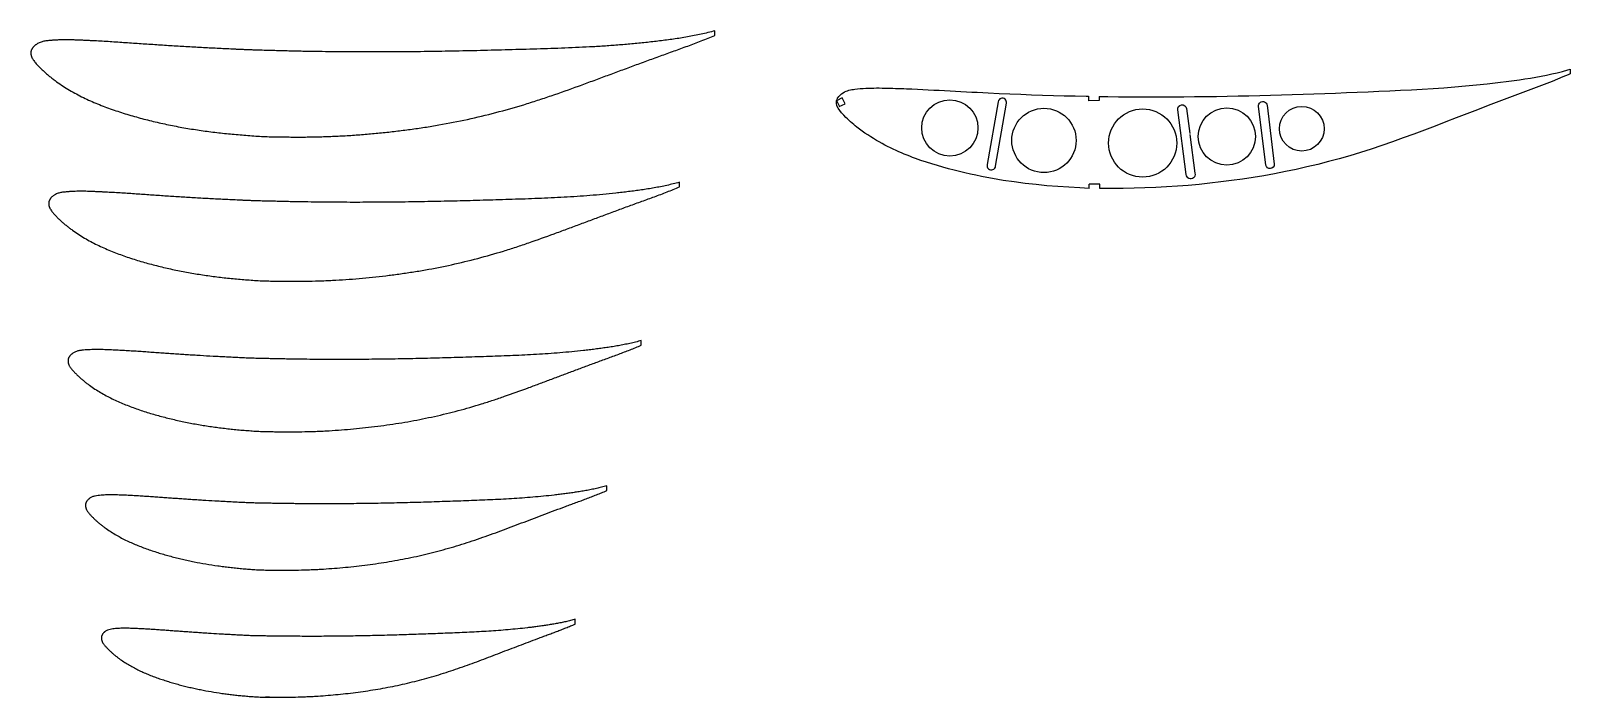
# Model space of a CAD drawing. Header units: millimetres. Extents: x -6564 to 404, y -3346 to 414.
# Drawn here: x -313 to 404, y 13 to 323 of the extents above; entities that cross this region are included whole.
import ezdxf

# ---------------------------------------------------------------- set-up
doc = ezdxf.new("R2010")
doc.units = ezdxf.units.MM
doc.layers.add('10', color=7, linetype='Continuous')
doc.layers.add('11', color=80, linetype='Continuous')

msp = doc.modelspace()

# ---------------------------------------------------------------- linework, layer by layer
at = {"layer": '10', "linetype": 'Continuous', "lineweight": 25}
for p, q in [((6.0161, 321.303), (6.0168, 323.4647)), ((-10.4356, 250.7741), (-10.4342, 252.9468)), ((-28.1941, 177.0509), (-28.1919, 179.2355)), ((-44.2816, 109.3484), (-44.2787, 111.5438))]:
    msp.add_line(p, q, dxfattribs=at)
for points, knots in [([(6.0168, 323.4647), (4.9774, 323.1468), (2.8688, 322.6114), (-0.3045, 321.8528), (-3.5015, 321.1902), (-6.7127, 320.5973), (-9.9366, 320.0689), (-13.1692, 319.59), (-16.4082, 319.1481), (-19.652, 318.735), (-22.9002, 318.3489), (-27.2362, 317.867), (-32.6656, 317.3291), (-39.1928, 316.7779), (-45.7297, 316.3101), (-52.2746, 315.9235), (-58.8255, 315.6037), (-65.381, 315.3388), (-71.9396, 315.1137), (-78.5004, 314.9122), (-87.25, 314.6616), (-98.1891, 314.3604), (-111.3174, 314.0499), (-122.2566, 313.8512), (-131.0058, 313.7339), (-137.5662, 313.6667), (-144.1246, 313.62), (-150.6808, 313.5966), (-157.2343, 313.5949), (-163.7846, 313.6175), (-170.3313, 313.6659), (-176.874, 313.7418), (-182.3224, 313.8285), (-186.6788, 313.9117), (-189.9446, 313.9848), (-192.6653, 314.0432), (-194.8408, 314.1033), (-197.0158, 314.168), (-199.7333, 314.2565), (-201.9071, 314.3108), (-204.2096, 314.3664), (-206.0326, 314.4225), (-208.4624, 314.5033), (-210.2843, 314.5679), (-212.1058, 314.638), (-213.9266, 314.7136), (-215.7472, 314.7908), (-218.174, 314.8951), (-221.2066, 315.0328), (-224.844, 315.2064), (-228.48, 315.3885), (-233.3259, 315.6428), (-238.169, 315.9124), (-243.0092, 316.199), (-246.638, 316.4211), (-250.2655, 316.6498), (-253.8918, 316.8857), (-257.517, 317.127), (-261.1412, 317.372), (-264.7644, 317.6216), (-268.3869, 317.8715), (-272.0092, 318.1166), (-275.6317, 318.3509), (-279.2547, 318.5692), (-282.2745, 318.7328), (-284.6906, 318.8545), (-286.5027, 318.9418), (-288.315, 319.0254), (-290.1274, 319.1044), (-291.9401, 319.1719), (-293.7534, 319.2227), (-295.5671, 319.2489), (-297.3809, 319.2454), (-299.1943, 319.2046), (-301.0064, 319.1278), (-302.8161, 319.004), (-304.6217, 318.8359), (-306.4214, 318.6019), (-307.886, 318.2073), (-308.9921, 317.7141), (-309.6462, 317.3346), (-310.1435, 316.9908), (-310.6229, 316.6224), (-311.0701, 316.2148), (-311.4243, 315.8217), (-311.6179, 315.5901), (-311.755, 315.4097), (-311.8819, 315.222), (-311.9949, 315.0256), (-312.0975, 314.8237), (-312.2055, 314.625), (-312.3066, 314.4229), (-312.3804, 314.2089), (-312.4389, 313.9906), (-312.483, 313.7684), (-312.5157, 313.5443), (-312.5425, 313.2433), (-312.5462, 312.8648), (-312.5008, 312.489), (-312.444, 312.1925), (-312.3894, 311.9726), (-312.3244, 311.7555), (-312.2261, 311.4699), (-312.0825, 311.1203), (-311.8822, 310.7136), (-311.5863, 310.1863), (-311.1685, 309.556), (-310.6183, 308.8352), (-310.0315, 308.1434), (-309.4202, 307.4739), (-308.7909, 306.8211), (-308.1511, 306.1785), (-307.2898, 305.3303), (-306.1882, 304.2955), (-304.8286, 303.0952), (-303.4289, 301.9417), (-301.9961, 300.8299), (-300.0461, 299.3995), (-297.5442, 297.7021), (-294.458, 295.7946), (-291.2978, 294.0118), (-288.0687, 292.3566), (-284.7796, 290.8235), (-281.4396, 289.404), (-278.0608, 288.0791), (-274.6498, 286.8377), (-271.2104, 285.6762), (-267.7472, 284.5859), (-264.2623, 283.565), (-260.7598, 282.6041), (-257.2415, 281.7003), (-253.7083, 280.8531), (-250.1615, 280.0615), (-245.4156, 279.0795), (-239.4546, 277.984), (-233.4616, 277.0609), (-228.6518, 276.4169), (-225.0373, 275.9814), (-221.4165, 275.5924), (-217.7906, 275.2405), (-214.1584, 274.9477), (-210.5237, 274.6713), (-206.8873, 274.3993), (-204.4611, 274.2401), (-203.2477, 274.1705)], [0, 0, 0, 0, 0.00737426, 0.01474851, 0.02212277, 0.02949703, 0.03687129, 0.04424554, 0.0516198, 0.05899406, 0.06636831, 0.07374257, 0.08849108, 0.1032396, 0.11798811, 0.13273663, 0.14748514, 0.16223365, 0.17698217, 0.19173068, 0.2064792, 0.23597622, 0.26547325, 0.29497028, 0.3097188, 0.32446731, 0.33921582, 0.35396434, 0.36871285, 0.38346137, 0.39820988, 0.41295839, 0.42770691, 0.43508116, 0.44245542, 0.44982968, 0.45351681, 0.45720394, 0.46457819, 0.47195245, 0.47195245, 0.48020319, 0.48432856, 0.48845394, 0.49257931, 0.49670468, 0.50083005, 0.50495542, 0.51320616, 0.52145691, 0.52970765, 0.53795839, 0.55445988, 0.56271062, 0.57096137, 0.57921211, 0.58746285, 0.59571359, 0.60396434, 0.61221508, 0.62046582, 0.62871657, 0.63696731, 0.64521805, 0.6534688, 0.65759417, 0.66171954, 0.66584491, 0.66997028, 0.67409565, 0.67822102, 0.6823464, 0.68647177, 0.69059714, 0.69472251, 0.69884788, 0.70297325, 0.70709862, 0.711224, 0.71328668, 0.71534937, 0.71638071, 0.71741205, 0.71947474, 0.72050608, 0.72102175, 0.72153742, 0.7220531, 0.72256877, 0.72308444, 0.72360011, 0.72411578, 0.72463145, 0.72514712, 0.7256628, 0.72617847, 0.72669414, 0.72772548, 0.72875682, 0.7292725, 0.72978817, 0.73030384, 0.73081951, 0.73185085, 0.7328822, 0.73391354, 0.73597622, 0.73803891, 0.7401016, 0.74216428, 0.74422697, 0.74628965, 0.74835234, 0.75247771, 0.75660308, 0.76072845, 0.76485383, 0.7689792, 0.77722994, 0.78548068, 0.79373143, 0.80198217, 0.81023291, 0.81848365, 0.8267344, 0.83498514, 0.84323588, 0.85148663, 0.85973737, 0.86798811, 0.87623886, 0.8844896, 0.89274034, 0.90099108, 0.91749257, 0.93399406, 0.9422448, 0.95049554, 0.95874629, 0.96699703, 0.97524777, 0.98349851, 0.99174926, 1, 1, 1, 1]), ([(-203.2477, 274.1705), (-202.1205, 274.169), (-199.8664, 274.1474), (-196.4858, 274.0838), (-193.1052, 274.0167), (-189.724, 273.9869), (-186.3427, 273.9845), (-181.8344, 274.0258), (-177.3271, 274.1282), (-172.8216, 274.29), (-168.3176, 274.4909), (-162.6915, 274.8184), (-155.9477, 275.3251), (-149.2139, 275.9491), (-142.491, 276.6837), (-135.7823, 277.5357), (-129.0894, 278.5065), (-120.1918, 279.9706), (-109.1285, 282.1363), (-95.9738, 285.2924), (-85.1258, 288.3594), (-76.5261, 291.0707), (-67.9732, 293.9272), (-59.4817, 296.9603), (-51.0182, 300.0701), (-44.6771, 302.4197), (-38.3359, 304.7693), (-31.9943, 307.118), (-25.6484, 309.4547), (-20.355, 311.3883), (-16.1165, 312.9242), (-12.9343, 314.0674), (-9.7535, 315.2142), (-6.5755, 316.3688), (-3.4068, 317.5489), (-0.2475, 318.7542), (2.8935, 320.0061), (4.982, 320.8546), (6.0161, 321.303)], [0, 0, 0, 0, 0.015625, 0.03125, 0.046875, 0.0625, 0.078125, 0.09375, 0.125, 0.140625, 0.15625, 0.1875, 0.21875, 0.25, 0.28125, 0.3125, 0.34375, 0.375, 0.4375, 0.5, 0.5625, 0.59375, 0.625, 0.6875, 0.71875, 0.75, 0.78125, 0.8125, 0.84375, 0.875, 0.890625, 0.90625, 0.921875, 0.9375, 0.953125, 0.96875, 0.984375, 1, 1, 1, 1]), ([(-10.4342, 252.9468), (-11.3948, 252.6571), (-13.3404, 252.1612), (-16.2692, 251.4622), (-19.2185, 250.8481), (-22.1804, 250.2972), (-25.1534, 249.8041), (-28.134, 249.356), (-31.1202, 248.9417), (-34.1106, 248.5545), (-37.1048, 248.1925), (-41.1015, 247.7407), (-46.1052, 247.2359), (-52.12, 246.718), (-58.1427, 246.277), (-64.172, 245.9103), (-70.2062, 245.6047), (-76.2438, 245.3492), (-82.2839, 245.13), (-88.3256, 244.9328), (-96.3825, 244.6857), (-106.455, 244.3889), (-118.5434, 244.0795), (-128.6169, 243.8769), (-136.6747, 243.753), (-142.7173, 243.679), (-148.7588, 243.6238), (-154.7991, 243.5905), (-160.8377, 243.5767), (-166.8746, 243.5854), (-172.9093, 243.6177), (-178.9416, 243.6758), (-183.9662, 243.7455), (-187.9844, 243.8139), (-190.9972, 243.8746), (-193.5073, 243.925), (-195.5147, 243.9754), (-197.5218, 244.0265), (-200.03, 244.0946), (-202.0365, 244.139), (-204.1618, 244.1882), (-205.8446, 244.2329), (-208.0879, 244.2985), (-209.77, 244.3532), (-211.4517, 244.4168), (-213.1329, 244.4893), (-214.8138, 244.5623), (-217.0548, 244.6593), (-219.8553, 244.7894), (-223.2148, 244.9525), (-226.5733, 245.123), (-231.0498, 245.3616), (-235.5244, 245.6143), (-239.9969, 245.883), (-243.3504, 246.091), (-246.703, 246.3052), (-250.0547, 246.5259), (-253.4056, 246.7518), (-256.7558, 246.9815), (-260.1053, 247.2151), (-263.4545, 247.4489), (-266.8036, 247.6784), (-270.153, 247.8981), (-273.5032, 248.1028), (-276.2957, 248.2563), (-278.53, 248.3707), (-280.2059, 248.4529), (-281.8819, 248.5318), (-283.558, 248.6061), (-285.2346, 248.6697), (-286.9116, 248.7181), (-288.5891, 248.7425), (-290.2668, 248.7401), (-291.944, 248.7022), (-293.6202, 248.6319), (-295.2939, 248.5164), (-296.9642, 248.3618), (-298.6281, 248.1393), (-299.9801, 247.7635), (-300.9978, 247.2964), (-301.5999, 246.9404), (-302.0558, 246.6169), (-302.4958, 246.2719), (-302.9044, 245.8895), (-303.2262, 245.5212), (-303.4009, 245.3036), (-303.5243, 245.1344), (-303.6379, 244.9586), (-303.7392, 244.7752), (-303.8304, 244.5868), (-303.9244, 244.4004), (-304.0102, 244.2106), (-304.0705, 244.0109), (-304.118, 243.8078), (-304.1536, 243.6016), (-304.1795, 243.394), (-304.2007, 243.1153), (-304.2049, 242.7653), (-304.1645, 242.4175), (-304.1185, 242.1425), (-304.0718, 241.9383), (-304.0147, 241.7368), (-303.928, 241.4713), (-303.8, 241.1461), (-303.6182, 240.7683), (-303.3494, 240.278), (-302.9667, 239.6925), (-302.4613, 239.0231), (-301.9213, 238.381), (-301.3577, 237.7599), (-300.7765, 237.1552), (-300.1859, 236.5596), (-299.3902, 235.774), (-298.3727, 234.8153), (-297.1169, 233.7029), (-295.8235, 232.6344), (-294.4996, 231.6042), (-292.6977, 230.2789), (-290.3848, 228.7068), (-287.5323, 226.9392), (-284.6104, 225.2886), (-281.6252, 223.755), (-278.5841, 222.3354), (-275.4959, 221.0209), (-272.3722, 219.7932), (-269.2183, 218.6442), (-266.0387, 217.5681), (-262.8369, 216.5587), (-259.6153, 215.613), (-256.3776, 214.7231), (-253.1254, 213.8861), (-249.8597, 213.1014), (-246.5816, 212.3683), (-242.1956, 211.4589), (-236.6873, 210.4445), (-231.1503, 209.5893), (-226.7071, 208.9927), (-223.3685, 208.5895), (-220.0244, 208.2286), (-216.6759, 207.9031), (-213.3221, 207.6304), (-209.9663, 207.3734), (-206.6085, 207.1339), (-204.3679, 207.0107), (-203.2477, 206.9639)], [0, 0, 0, 0, 0.00737426, 0.01474851, 0.02212277, 0.02949703, 0.03687129, 0.04424554, 0.0516198, 0.05899406, 0.06636831, 0.07374257, 0.08849108, 0.1032396, 0.11798811, 0.13273663, 0.14748514, 0.16223365, 0.17698217, 0.19173068, 0.2064792, 0.23597622, 0.26547325, 0.29497028, 0.3097188, 0.32446731, 0.33921582, 0.35396434, 0.36871285, 0.38346137, 0.39820988, 0.41295839, 0.42770691, 0.43508116, 0.44245542, 0.44982968, 0.45351681, 0.45720394, 0.46457819, 0.47195245, 0.47195245, 0.48020319, 0.48432856, 0.48845394, 0.49257931, 0.49670468, 0.50083005, 0.50495542, 0.51320616, 0.52145691, 0.52970765, 0.53795839, 0.55445988, 0.56271062, 0.57096137, 0.57921211, 0.58746285, 0.59571359, 0.60396434, 0.61221508, 0.62046582, 0.62871657, 0.63696731, 0.64521805, 0.6534688, 0.65759417, 0.66171954, 0.66584491, 0.66997028, 0.67409565, 0.67822102, 0.6823464, 0.68647177, 0.69059714, 0.69472251, 0.69884788, 0.70297325, 0.70709862, 0.711224, 0.71328668, 0.71534937, 0.71638071, 0.71741205, 0.71947474, 0.72050608, 0.72102175, 0.72153742, 0.7220531, 0.72256877, 0.72308444, 0.72360011, 0.72411578, 0.72463145, 0.72514712, 0.7256628, 0.72617847, 0.72669414, 0.72772548, 0.72875682, 0.7292725, 0.72978817, 0.73030384, 0.73081951, 0.73185085, 0.7328822, 0.73391354, 0.73597622, 0.73803891, 0.7401016, 0.74216428, 0.74422697, 0.74628965, 0.74835234, 0.75247771, 0.75660308, 0.76072845, 0.76485383, 0.7689792, 0.77722994, 0.78548068, 0.79373143, 0.80198217, 0.81023291, 0.81848365, 0.8267344, 0.83498514, 0.84323588, 0.85148663, 0.85973737, 0.86798811, 0.87623886, 0.8844896, 0.89274034, 0.90099108, 0.91749257, 0.93399406, 0.9422448, 0.95049554, 0.95874629, 0.96699703, 0.97524777, 0.98349851, 0.99174926, 1, 1, 1, 1]), ([(-203.2477, 206.9639), (-202.2087, 206.9602), (-200.1309, 206.9416), (-197.0146, 206.8902), (-193.8983, 206.8329), (-190.7816, 206.8128), (-187.6648, 206.8161), (-183.5093, 206.8635), (-179.3547, 206.9656), (-175.202, 207.1236), (-171.0507, 207.3171), (-165.8654, 207.6294), (-159.65, 208.1088), (-153.444, 208.6962), (-147.2485, 209.3859), (-141.0661, 210.1833), (-134.8984, 211.0899), (-126.6996, 212.4558), (-116.5056, 214.4716), (-104.3854, 217.404), (-94.3914, 220.2502), (-86.4691, 222.7642), (-78.5904, 225.4125), (-70.7686, 228.2236), (-62.9726, 231.105), (-57.1316, 233.2821), (-51.2907, 235.4592), (-45.4493, 237.6352), (-39.6041, 239.8008), (-34.7284, 241.5931), (-30.8245, 243.0174), (-27.8939, 244.0783), (-24.964, 245.1413), (-22.0368, 246.2117), (-19.1179, 247.3044), (-16.2076, 248.4202), (-13.3131, 249.5763), (-11.3892, 250.3615), (-10.4356, 250.7741)], [0, 0, 0, 0, 0.015625, 0.03125, 0.046875, 0.0625, 0.078125, 0.09375, 0.125, 0.140625, 0.15625, 0.1875, 0.21875, 0.25, 0.28125, 0.3125, 0.34375, 0.375, 0.4375, 0.5, 0.5625, 0.59375, 0.625, 0.6875, 0.71875, 0.75, 0.78125, 0.8125, 0.84375, 0.875, 0.890625, 0.90625, 0.921875, 0.9375, 0.953125, 0.96875, 0.984375, 1, 1, 1, 1]), ([(-28.1919, 179.2355), (-29.0673, 178.9762), (-30.837, 178.5229), (-33.5019, 177.8883), (-36.1839, 177.3265), (-38.8767, 176.8209), (-41.5789, 176.366), (-44.2875, 175.9511), (-47.0008, 175.5667), (-49.7177, 175.2075), (-52.4377, 174.8714), (-56.068, 174.4521), (-60.6124, 173.983), (-66.0739, 173.5012), (-71.5417, 173.089), (-77.0144, 172.7437), (-82.4907, 172.4535), (-87.9694, 172.2081), (-93.4498, 171.9953), (-98.9312, 171.8027), (-106.2403, 171.5594), (-115.3775, 171.2673), (-126.3433, 170.9591), (-135.4824, 170.7524), (-142.7939, 170.6213), (-148.2775, 170.54), (-153.7611, 170.4756), (-159.2444, 170.4316), (-164.7274, 170.4047), (-170.21, 170.3985), (-175.692, 170.4133), (-181.1734, 170.4523), (-185.7405, 170.5035), (-189.3937, 170.5561), (-192.1333, 170.6033), (-194.4162, 170.6451), (-196.2422, 170.6851), (-198.0681, 170.7214), (-200.3502, 170.7676), (-202.1761, 170.8013), (-204.1101, 170.8434), (-205.6417, 170.8758), (-207.6836, 170.9251), (-209.2149, 170.9691), (-210.7458, 171.0258), (-212.2761, 171.0948), (-213.8063, 171.1633), (-215.8468, 171.2526), (-218.3967, 171.3743), (-221.4561, 171.526), (-224.5151, 171.6841), (-228.593, 171.9058), (-232.6698, 172.1403), (-236.7455, 172.3897), (-239.8017, 172.5824), (-242.8575, 172.781), (-245.9128, 172.9853), (-248.9676, 173.1946), (-252.0221, 173.4077), (-255.0762, 173.6239), (-258.1303, 173.8403), (-261.1845, 174.0532), (-264.2392, 174.2571), (-267.2948, 174.4471), (-269.842, 174.5896), (-271.8802, 174.6962), (-273.4089, 174.7729), (-274.9378, 174.8467), (-276.4669, 174.9158), (-277.9964, 174.9753), (-279.5264, 175.0212), (-281.0568, 175.0435), (-282.5876, 175.0424), (-284.1178, 175.0075), (-285.6472, 174.9443), (-287.1742, 174.8377), (-288.6985, 174.6977), (-290.2158, 174.4876), (-291.4462, 174.1322), (-292.3686, 173.6932), (-292.9145, 173.3627), (-293.3258, 173.0611), (-293.7232, 172.7413), (-294.09, 172.386), (-294.3771, 172.0445), (-294.5313, 171.8421), (-294.6397, 171.685), (-294.7392, 171.522), (-294.8277, 171.3527), (-294.9066, 171.1788), (-294.9855, 171.0057), (-295.0549, 170.8291), (-295.1007, 170.6448), (-295.1363, 170.4582), (-295.1626, 170.2693), (-295.1812, 170.0794), (-295.1963, 169.8249), (-295.2012, 169.5056), (-295.1661, 169.1881), (-295.1317, 168.9362), (-295.0937, 168.749), (-295.0449, 168.5642), (-294.9708, 168.3205), (-294.8597, 168.0217), (-294.6977, 167.6751), (-294.4583, 167.2246), (-294.1135, 166.6876), (-293.6565, 166.0735), (-293.1668, 165.4852), (-292.6547, 164.9164), (-292.1256, 164.3635), (-291.5881, 163.8187), (-290.8632, 163.1006), (-289.9365, 162.2241), (-288.7928, 161.2066), (-287.6141, 160.2299), (-286.4078, 159.2877), (-284.7655, 158.0758), (-282.6568, 156.6391), (-280.0566, 155.0225), (-277.3918, 153.5145), (-274.6699, 152.1122), (-271.8964, 150.8152), (-269.0801, 149.614), (-266.2318, 148.4912), (-263.3554, 147.442), (-260.4562, 146.4579), (-257.5365, 145.5358), (-254.5992, 144.6714), (-251.6473, 143.8582), (-248.6824, 143.0932), (-245.7055, 142.376), (-242.7174, 141.7061), (-238.7198, 140.8749), (-233.7001, 139.9481), (-228.6554, 139.1662), (-224.608, 138.6207), (-221.5671, 138.2524), (-218.5217, 137.9219), (-215.4726, 137.6249), (-212.4193, 137.3738), (-209.3646, 137.1378), (-206.3075, 136.9333), (-204.2673, 136.8491), (-203.2477, 136.8268)], [0, 0, 0, 0, 0.00737426, 0.01474851, 0.02212277, 0.02949703, 0.03687129, 0.04424554, 0.0516198, 0.05899406, 0.06636831, 0.07374257, 0.08849108, 0.1032396, 0.11798811, 0.13273663, 0.14748514, 0.16223365, 0.17698217, 0.19173068, 0.2064792, 0.23597622, 0.26547325, 0.29497028, 0.3097188, 0.32446731, 0.33921582, 0.35396434, 0.36871285, 0.38346137, 0.39820988, 0.41295839, 0.42770691, 0.43508116, 0.44245542, 0.44982968, 0.45351681, 0.45720394, 0.46457819, 0.47195245, 0.47195245, 0.48020319, 0.48432856, 0.48845394, 0.49257931, 0.49670468, 0.50083005, 0.50495542, 0.51320616, 0.52145691, 0.52970765, 0.53795839, 0.55445988, 0.56271062, 0.57096137, 0.57921211, 0.58746285, 0.59571359, 0.60396434, 0.61221508, 0.62046582, 0.62871657, 0.63696731, 0.64521805, 0.6534688, 0.65759417, 0.66171954, 0.66584491, 0.66997028, 0.67409565, 0.67822102, 0.6823464, 0.68647177, 0.69059714, 0.69472251, 0.69884788, 0.70297325, 0.70709862, 0.711224, 0.71328668, 0.71534937, 0.71638071, 0.71741205, 0.71947474, 0.72050608, 0.72102175, 0.72153742, 0.7220531, 0.72256877, 0.72308444, 0.72360011, 0.72411578, 0.72463145, 0.72514712, 0.7256628, 0.72617847, 0.72669414, 0.72772548, 0.72875682, 0.7292725, 0.72978817, 0.73030384, 0.73081951, 0.73185085, 0.7328822, 0.73391354, 0.73597622, 0.73803891, 0.7401016, 0.74216428, 0.74422697, 0.74628965, 0.74835234, 0.75247771, 0.75660308, 0.76072845, 0.76485383, 0.7689792, 0.77722994, 0.78548068, 0.79373143, 0.80198217, 0.81023291, 0.81848365, 0.8267344, 0.83498514, 0.84323588, 0.85148663, 0.85973737, 0.86798811, 0.87623886, 0.8844896, 0.89274034, 0.90099108, 0.91749257, 0.93399406, 0.9422448, 0.95049554, 0.95874629, 0.96699703, 0.97524777, 0.98349851, 0.99174926, 1, 1, 1, 1]), ([(-203.2477, 136.8268), (-202.3039, 136.8208), (-200.4164, 136.8054), (-197.5854, 136.7672), (-194.7545, 136.7205), (-191.9232, 136.7108), (-189.0919, 136.7203), (-185.3171, 136.7743), (-181.5434, 136.8761), (-177.7714, 137.0301), (-174.0009, 137.2154), (-169.2912, 137.5114), (-163.6464, 137.9613), (-158.0102, 138.5092), (-152.3838, 139.1505), (-146.7695, 139.8889), (-141.1689, 140.7261), (-133.7242, 141.9861), (-124.4685, 143.8401), (-113.4651, 146.531), (-104.393, 149.1388), (-97.2018, 151.4399), (-90.0509, 153.8636), (-82.9519, 156.435), (-75.8765, 159.0698), (-70.5754, 161.0606), (-65.2745, 163.0516), (-59.9729, 165.0411), (-54.6683, 167.0222), (-50.2435, 168.662), (-46.7008, 169.9657), (-44.0416, 170.9377), (-41.3827, 171.9104), (-38.7262, 172.8897), (-36.0769, 173.8883), (-33.4353, 174.9075), (-30.8069, 175.9602), (-29.0607, 176.6771), (-28.1941, 177.0509)], [0, 0, 0, 0, 0.015625, 0.03125, 0.046875, 0.0625, 0.078125, 0.09375, 0.125, 0.140625, 0.15625, 0.1875, 0.21875, 0.25, 0.28125, 0.3125, 0.34375, 0.375, 0.4375, 0.5, 0.5625, 0.59375, 0.625, 0.6875, 0.71875, 0.75, 0.78125, 0.8125, 0.84375, 0.875, 0.890625, 0.90625, 0.921875, 0.9375, 0.953125, 0.96875, 0.984375, 1, 1, 1, 1]), ([(-44.2787, 111.5438), (-45.077, 111.3121), (-46.6874, 110.8974), (-49.1132, 110.3211), (-51.5529, 109.8067), (-54.0021, 109.3421), (-56.4588, 108.9218), (-58.9211, 108.5369), (-61.3872, 108.1796), (-63.8562, 107.8457), (-66.3279, 107.5332), (-69.6263, 107.1434), (-73.7546, 106.7066), (-78.7149, 106.2574), (-83.6799, 105.8713), (-88.6484, 105.5454), (-93.6193, 105.2692), (-98.5918, 105.0329), (-103.5652, 104.826), (-108.5389, 104.6375), (-115.1706, 104.3977), (-123.4604, 104.1099), (-133.4093, 103.8028), (-141.7019, 103.5923), (-148.3374, 103.4547), (-153.3146, 103.3668), (-158.2926, 103.294), (-163.2715, 103.2403), (-168.2511, 103.2016), (-173.2316, 103.1819), (-178.213, 103.1808), (-183.1952, 103.2025), (-187.3479, 103.2371), (-190.6704, 103.2753), (-193.1625, 103.3103), (-195.2395, 103.3442), (-196.9012, 103.3748), (-198.563, 103.3977), (-200.6403, 103.424), (-202.3026, 103.4481), (-204.0633, 103.4838), (-205.4579, 103.5051), (-207.3174, 103.5395), (-208.712, 103.5739), (-210.1062, 103.6242), (-211.4999, 103.6901), (-212.8937, 103.7546), (-214.7523, 103.8367), (-217.0753, 103.951), (-219.863, 104.0924), (-222.6506, 104.2391), (-226.3673, 104.4456), (-230.0838, 104.6635), (-233.7999, 104.8954), (-236.5869, 105.0743), (-239.3738, 105.2588), (-242.1606, 105.4482), (-244.9472, 105.6424), (-247.7337, 105.8406), (-250.5203, 106.041), (-253.307, 106.2418), (-256.0941, 106.4395), (-258.8819, 106.629), (-261.6706, 106.8058), (-263.9956, 106.9383), (-265.856, 107.0378), (-267.2515, 107.1095), (-268.6471, 107.1788), (-270.043, 107.2432), (-271.4393, 107.2989), (-272.836, 107.3425), (-274.2333, 107.363), (-275.6309, 107.363), (-277.028, 107.3309), (-278.4245, 107.2741), (-279.8186, 107.1755), (-281.2104, 107.0487), (-282.595, 106.8499), (-283.7152, 106.5129), (-284.5513, 106.0995), (-285.0464, 105.792), (-285.4172, 105.5103), (-285.776, 105.2133), (-286.105, 104.8827), (-286.3605, 104.5654), (-286.4963, 104.3767), (-286.5912, 104.2305), (-286.6778, 104.0792), (-286.7547, 103.9226), (-286.8225, 103.7619), (-286.8878, 103.6009), (-286.9421, 103.4362), (-286.9749, 103.2659), (-286.9996, 103.0941), (-287.0176, 102.9209), (-287.0295, 102.7471), (-287.0392, 102.5145), (-287.0447, 102.223), (-287.0144, 101.933), (-286.9905, 101.702), (-286.9603, 101.5302), (-286.9192, 101.3606), (-286.8564, 101.1366), (-286.7605, 100.8616), (-286.6166, 100.5434), (-286.4037, 100.1289), (-286.0933, 99.6357), (-285.6801, 99.072), (-285.2361, 98.5322), (-284.7707, 98.0108), (-284.2887, 97.5049), (-283.7992, 97.0061), (-283.1385, 96.3492), (-282.294, 95.5471), (-281.2518, 94.6156), (-280.1771, 93.722), (-279.0773, 92.8596), (-277.5798, 91.7504), (-275.6559, 90.4364), (-273.2842, 88.9566), (-270.8525, 87.5778), (-268.3691, 86.2944), (-265.8381, 85.1084), (-263.268, 84.0099), (-260.6692, 82.9821), (-258.0442, 82.0233), (-255.3989, 81.1227), (-252.7349, 80.2797), (-250.0551, 79.4888), (-247.3621, 78.745), (-244.6574, 78.0453), (-241.9421, 77.3893), (-239.2168, 76.7765), (-235.5712, 76.0163), (-230.994, 75.1689), (-226.3953, 74.4533), (-222.7064, 73.9542), (-219.9352, 73.6175), (-217.1604, 73.3145), (-214.3826, 73.0433), (-211.6015, 72.8117), (-208.8196, 72.5948), (-206.0348, 72.4221), (-204.1762, 72.373), (-203.2477, 72.3731)], [0, 0, 0, 0, 0.00737426, 0.01474851, 0.02212277, 0.02949703, 0.03687129, 0.04424554, 0.0516198, 0.05899406, 0.06636831, 0.07374257, 0.08849108, 0.1032396, 0.11798811, 0.13273663, 0.14748514, 0.16223365, 0.17698217, 0.19173068, 0.2064792, 0.23597622, 0.26547325, 0.29497028, 0.3097188, 0.32446731, 0.33921582, 0.35396434, 0.36871285, 0.38346137, 0.39820988, 0.41295839, 0.42770691, 0.43508116, 0.44245542, 0.44982968, 0.45351681, 0.45720394, 0.46457819, 0.47195245, 0.47195245, 0.48020319, 0.48432856, 0.48845394, 0.49257931, 0.49670468, 0.50083005, 0.50495542, 0.51320616, 0.52145691, 0.52970765, 0.53795839, 0.55445988, 0.56271062, 0.57096137, 0.57921211, 0.58746285, 0.59571359, 0.60396434, 0.61221508, 0.62046582, 0.62871657, 0.63696731, 0.64521805, 0.6534688, 0.65759417, 0.66171954, 0.66584491, 0.66997028, 0.67409565, 0.67822102, 0.6823464, 0.68647177, 0.69059714, 0.69472251, 0.69884788, 0.70297325, 0.70709862, 0.711224, 0.71328668, 0.71534937, 0.71638071, 0.71741205, 0.71947474, 0.72050608, 0.72102175, 0.72153742, 0.7220531, 0.72256877, 0.72308444, 0.72360011, 0.72411578, 0.72463145, 0.72514712, 0.7256628, 0.72617847, 0.72669414, 0.72772548, 0.72875682, 0.7292725, 0.72978817, 0.73030384, 0.73081951, 0.73185085, 0.7328822, 0.73391354, 0.73597622, 0.73803891, 0.7401016, 0.74216428, 0.74422697, 0.74628965, 0.74835234, 0.75247771, 0.75660308, 0.76072845, 0.76485383, 0.7689792, 0.77722994, 0.78548068, 0.79373143, 0.80198217, 0.81023291, 0.81848365, 0.8267344, 0.83498514, 0.84323588, 0.85148663, 0.85973737, 0.86798811, 0.87623886, 0.8844896, 0.89274034, 0.90099108, 0.91749257, 0.93399406, 0.9422448, 0.95049554, 0.95874629, 0.96699703, 0.97524777, 0.98349851, 0.99174926, 1, 1, 1, 1]), ([(-203.2477, 72.3731), (-202.3901, 72.365), (-200.675, 72.3524), (-198.1025, 72.3262), (-195.5301, 72.289), (-192.9573, 72.2888), (-190.3847, 72.3039), (-186.9549, 72.3639), (-183.5262, 72.4654), (-180.0991, 72.6158), (-176.6735, 72.7938), (-172.3948, 73.0749), (-167.2667, 73.4981), (-162.1467, 74.0102), (-157.036, 74.6076), (-151.9363, 75.2925), (-146.8493, 76.067), (-140.0879, 77.231), (-131.6822, 78.9384), (-121.6905, 81.4106), (-113.4535, 83.8024), (-106.9246, 85.9106), (-100.433, 88.1307), (-93.9889, 90.4852), (-87.5662, 92.8965), (-82.7543, 94.7187), (-77.9425, 96.541), (-73.13, 98.3616), (-68.315, 100.1754), (-64.2988, 101.677), (-61.0833, 102.8715), (-58.67, 103.763), (-56.2566, 104.6539), (-53.8453, 105.5507), (-51.4401, 106.464), (-49.042, 107.3956), (-46.6547, 108.3547), (-45.0695, 109.0097), (-44.2816, 109.3484)], [0, 0, 0, 0, 0.015625, 0.03125, 0.046875, 0.0625, 0.078125, 0.09375, 0.125, 0.140625, 0.15625, 0.1875, 0.21875, 0.25, 0.28125, 0.3125, 0.34375, 0.375, 0.4375, 0.5, 0.5625, 0.59375, 0.625, 0.6875, 0.71875, 0.75, 0.78125, 0.8125, 0.84375, 0.875, 0.890625, 0.90625, 0.921875, 0.9375, 0.953125, 0.96875, 0.984375, 1, 1, 1, 1])]:
    msp.add_open_spline(points, degree=3, knots=knots, dxfattribs=at)
at = {"layer": '11'}
for p, q in [((65.395, 292.2011), (62.698, 290.8874)), ((62.7119, 290.9288), (64.0392, 288.2037)), ((64.0117, 288.1903), (66.7087, 289.504)), ((66.7087, 289.504), (65.395, 292.2011)), ((180.0754, 292.9817), (180.0897, 290.9178)), ((185.0886, 290.9522), (180.0897, 290.9178)), ((185.0749, 292.9119), (185.0886, 290.9523)), ((185.3598, 252.0576), (180.3628, 252.0228)), ((180.3767, 250.0229), (180.3628, 252.0228)), ((185.3739, 250.0387), (185.3598, 252.0576))]:
    msp.add_line(p, q, dxfattribs=at)
at = {"layer": '11', "linetype": 'Continuous', "lineweight": 25}
for p, q in [((-58.963, 47.2092), (-58.9594, 49.4144)), ((-201.3776, 13.195), (-203.2477, 13.1986))]:
    msp.add_line(p, q, dxfattribs=at)
at = {"layer": '11', "linetype": 'Continuous'}
for points in [[(185.0749, 292.9119), (189.0575, 292.8315), (194.1181, 292.7714), (199.1798, 292.7263), (204.2437, 292.6994), (209.3008, 292.6871), (214.357, 292.6919), (219.4125, 292.7106), (224.4672, 292.7453), (229.5213, 292.7929), (234.5776, 292.8547), (239.6344, 292.9286), (244.6884, 293.0153), (249.7399, 293.1139), (254.7908, 293.2245), (259.8411, 293.3461), (264.8908, 293.4796), (269.942, 293.6243), (274.9936, 293.7799), (280.0436, 293.9456), (285.0922, 294.1221), (290.1384, 294.3056), (295.1851, 294.4971), (300.2316, 294.6945), (305.2798, 294.8971), (310.3288, 295.1037), (315.3776, 295.3143), (320.425, 295.5339), (325.4697, 295.7663), (330.5134, 296.0187), (335.5559, 296.2951), (340.5977, 296.6035), (345.6377, 296.9478), (350.6827, 297.3335), (355.7223, 297.7649), (360.7576, 298.2432), (365.7883, 298.7713), (370.8133, 299.3542), (375.8344, 299.9929), (380.8505, 300.6905), (383.3737, 301.0666), (385.8939, 301.4636), (388.4088, 301.8853), (390.916, 302.3387), (393.4165, 302.8278), (395.9069, 303.3584), (398.3879, 303.9346), (400.9038, 304.5727), (403.4085, 305.2562), (404.4183, 305.5681), (404.4482, 303.417)], [(404.4482, 303.417), (403.5185, 303.0049), (401.0346, 301.9509), (398.5406, 300.9185), (396.0756, 299.9265), (393.6037, 298.9543), (391.1248, 297.9987), (388.6413, 297.0559), (386.1544, 296.1219), (383.6663, 295.1909), (381.1761, 294.2607), (376.2034, 292.3899), (371.2373, 290.5063), (366.2756, 288.6139), (361.3184, 286.7128), (356.3615, 284.8076), (351.4046, 282.9005), (346.4456, 280.9943), (341.51, 279.1022), (336.5697, 277.224), (331.6231, 275.3694), (326.664, 273.5463), (321.6906, 271.7665), (316.6977, 270.0377), (311.6826, 268.37), (306.7535, 266.8047), (301.8038, 265.3094), (296.8335, 263.8842), (291.8435, 262.5311), (286.8339, 261.2501), (281.8066, 260.0423), (276.7594, 258.9096), (271.7797, 257.8684), (266.7873, 256.8997), (261.7823, 256.0014), (256.7659, 255.1697), (251.7383, 254.4034), (246.7004, 253.6997), (241.6534, 253.0577), (236.6303, 252.4789), (231.6021, 251.9589), (226.569, 251.4988), (221.5317, 251.0995), (216.4904, 250.7601), (211.4429, 250.4835), (206.3923, 250.2688), (201.3316, 250.1156), (196.2715, 250.0286), (191.2102, 250.0056), (185.3739, 250.0387)], [(63.0543, 291.7726), (63.3342, 292.2864), (63.821, 292.9368), (64.4018, 293.547), (65.0555, 294.1037), (65.7614, 294.5991), (66.4999, 295.022), (67.1672, 295.3301), (67.8433, 295.5816), (68.526, 295.7834), (69.2137, 295.9444), (69.9071, 296.0726), (70.6047, 296.178), (71.3041, 296.2675), (72.5557, 296.406), (73.8113, 296.5237), (75.0701, 296.6195), (76.3329, 296.6954), (77.5965, 296.7544), (78.861, 296.7954), (80.1274, 296.8215), (81.3945, 296.8316), (82.6602, 296.8296), (83.9255, 296.8166), (85.1902, 296.7945), (86.4543, 296.7654), (87.7196, 296.7313), (88.9842, 296.6932), (90.2508, 296.6533), (91.5175, 296.6123), (92.7844, 296.5683), (94.0503, 296.5232), (95.3172, 296.4763), (96.5834, 296.4262), (97.8506, 296.3743), (100.3875, 296.2634), (102.9228, 296.1435), (105.4584, 296.0176), (107.9923, 295.8856), (110.5274, 295.7506), (113.0616, 295.6136), (115.5968, 295.4756), (118.1329, 295.3397), (120.668, 295.2048), (123.2029, 295.0728), (125.7378, 294.9418), (128.2725, 294.8139), (130.8081, 294.6889), (133.3445, 294.5671), (138.4108, 294.333), (143.4774, 294.1129), (148.5433, 293.9079), (153.6084, 293.7168), (158.6757, 293.5419), (163.7443, 293.382), (168.814, 293.2392), (173.8759, 293.1121), (178.9369, 293.0029), (180.0754, 292.9817)], [(180.3767, 250.0229), (176.0305, 250.2816), (170.9733, 250.5999), (165.859, 250.9306), (160.7508, 251.3388), (155.6516, 251.8275), (150.561, 252.4018), (145.482, 253.0638), (140.4164, 253.8176), (135.3649, 254.6682), (132.7908, 255.1396), (130.2223, 255.6383), (127.6595, 256.1624), (125.1034, 256.7138), (122.5518, 257.2925), (120.0069, 257.8986), (117.4676, 258.533), (114.8678, 259.2134), (112.2775, 259.9253), (109.6965, 260.6707), (107.1267, 261.4527), (104.568, 262.2714), (102.0213, 263.1307), (99.4884, 264.0327), (98.1802, 264.5172), (96.8764, 265.0149), (95.578, 265.5248), (94.2858, 266.0492), (92.9999, 266.5868), (91.7223, 267.1399), (90.4519, 267.7094), (89.1282, 268.3232), (87.8135, 268.9565), (86.5079, 269.6073), (85.2102, 270.2796), (83.9216, 270.9713), (82.6388, 271.6853), (81.363, 272.4207), (79.9918, 273.2404), (78.6333, 274.0848), (77.2918, 274.9521), (75.9731, 275.8405), (74.6806, 276.7483), (73.4212, 277.6738), (72.198, 278.6152), (71.4664, 279.2019), (70.7443, 279.7981), (70.0284, 280.4107), (69.3105, 281.0432), (68.5883, 281.7005), (67.8535, 282.3903), (67.1029, 283.1152), (66.0935, 284.1255), (65.1082, 285.194), (64.2089, 286.3039), (63.4593, 287.4435), (62.9202, 288.5987), (62.6543, 289.7557), (62.7255, 290.9008), (62.9623, 291.6037)]]:
    msp.add_lwpolyline(points, dxfattribs=at)
at = {"layer": '11'}
for points in [[(141.8868, 289.6838, 1), (137.9599, 290.4482), (132.9006, 261.2281, 1.10348138), (136.8339, 260.5009), (141.8932, 289.721)], [(221.7007, 286.632, -1), (225.7551, 287.2456), (227.2697, 275.6055)], [(263.2766, 288.7736), (266.6273, 261.3224, -0.90135816), (262.6515, 260.883), (259.3008, 288.3341, -1), (263.2811, 288.7361)], [(227.3352, 275.1027), (229.6772, 257.1034, -1.10348138), (225.6178, 256.5282), (221.6957, 286.6703)]]:
    msp.add_lwpolyline(points, format="xyb", dxfattribs=at)
at = {"layer": '11', "linetype": 'Continuous', "lineweight": 25, "flags": 128}
msp.add_lwpolyline([(-201.3776, 13.1813), (-201.2366, 13.1806), (-201.0906, 13.1797)], dxfattribs=at)
at = {"layer": '11'}
for centre, radius in [((115.4964, 278.2296), 13.0846), ((159.3545, 272.4149), 14.9774), ((205.3254, 271.2051), 15.8803), ((244.5256, 274.232), 13.3531), ((279.432, 277.8411), 10.4013)]:
    msp.add_circle(centre, radius, dxfattribs=at)
at = {"layer": '11', "linetype": 'Continuous', "lineweight": 25}
for points, knots in [([(-58.9594, 49.4144), (-59.6873, 49.2078), (-61.1523, 48.8283), (-63.36, 48.3052), (-65.5786, 47.8341), (-67.8053, 47.407), (-70.0382, 47.0182), (-72.2755, 46.6608), (-74.516, 46.3282), (-76.759, 46.0175), (-79.0039, 45.7264), (-81.9995, 45.3635), (-85.748, 44.9562), (-90.251, 44.5368), (-94.7571, 44.1745), (-99.2655, 43.8664), (-103.7753, 43.6029), (-108.2857, 43.3749), (-112.7963, 43.1733), (-117.3068, 42.9886), (-123.3204, 42.752), (-130.8368, 42.4681), (-139.8577, 42.162), (-147.3778, 41.948), (-153.3963, 41.8044), (-157.9114, 41.7105), (-162.4281, 41.6301), (-166.9465, 41.5676), (-171.4668, 41.518), (-175.9891, 41.4861), (-180.5135, 41.4705), (-185.0403, 41.4764), (-188.8147, 41.4957), (-191.8355, 41.5208), (-194.1018, 41.5446), (-195.9909, 41.5715), (-197.5026, 41.5934), (-199.0146, 41.6042), (-200.905, 41.6123), (-202.418, 41.6275), (-204.0207, 41.6574), (-205.2902, 41.6686), (-206.9832, 41.6895), (-208.253, 41.715), (-209.5226, 41.7596), (-210.7915, 41.8226), (-212.0608, 41.8835), (-213.7536, 41.9591), (-215.8695, 42.0665), (-218.409, 42.1985), (-220.9491, 42.3349), (-224.3361, 42.5274), (-227.7238, 42.7302), (-231.1119, 42.9462), (-233.6532, 43.1124), (-236.1947, 43.284), (-238.7364, 43.4599), (-241.2782, 43.6403), (-243.8203, 43.8248), (-246.3626, 44.0109), (-248.9053, 44.1973), (-251.4486, 44.3812), (-253.9928, 44.5577), (-256.5381, 44.7224), (-258.6602, 44.8457), (-260.3584, 44.9387), (-261.6322, 45.006), (-262.9063, 45.071), (-264.1806, 45.1313), (-265.4553, 45.1834), (-266.7305, 45.225), (-268.0062, 45.2438), (-269.2823, 45.2448), (-270.5579, 45.2152), (-271.8331, 45.1643), (-273.1059, 45.0731), (-274.3769, 44.9583), (-275.6403, 44.7698), (-276.6601, 44.4496), (-277.4173, 44.0595), (-277.866, 43.773), (-278.1999, 43.5094), (-278.5235, 43.2333), (-278.8179, 42.9251), (-279.0447, 42.6299), (-279.1635, 42.4538), (-279.2461, 42.3175), (-279.321, 42.1768), (-279.3874, 42.0319), (-279.445, 41.8832), (-279.4978, 41.7332), (-279.5385, 41.5795), (-279.5593, 41.4219), (-279.5742, 41.2637), (-279.5846, 41.1048), (-279.5904, 40.9456), (-279.595, 40.7331), (-279.6011, 40.467), (-279.5753, 40.202), (-279.5609, 39.9902), (-279.5378, 39.8323), (-279.5037, 39.6765), (-279.4513, 39.4706), (-279.3693, 39.2174), (-279.2419, 38.9249), (-279.0532, 38.5434), (-278.7741, 38.0903), (-278.4009, 37.5723), (-277.9985, 37.0769), (-277.5757, 36.5988), (-277.1367, 36.1358), (-276.6912, 35.6789), (-276.089, 35.0779), (-275.3196, 34.3437), (-274.3701, 33.4907), (-273.3901, 32.673), (-272.3876, 31.8833), (-271.0221, 30.8679), (-269.267, 29.6658), (-267.1038, 28.3108), (-264.8847, 27.0499), (-262.619, 25.8751), (-260.3092, 24.7904), (-257.9639, 23.7856), (-255.5928, 22.8445), (-253.1971, 21.9682), (-250.7838, 21.1437), (-248.3529, 20.3729), (-245.9081, 19.6492), (-243.4514, 18.9688), (-240.9843, 18.3286), (-238.5076, 17.7284), (-236.0222, 17.1679), (-232.6977, 16.4723), (-228.5244, 15.6974), (-224.3327, 15.0424), (-220.971, 14.5855), (-218.4459, 14.2777), (-215.9181, 13.9997), (-213.3878, 13.7521), (-210.8552, 13.5384), (-208.3222, 13.3389), (-205.786, 13.1951), (-204.093, 13.1782), (-203.2477, 13.1986)], [0, 0, 0, 0, 0.00737426, 0.01474851, 0.02212277, 0.02949703, 0.03687129, 0.04424554, 0.0516198, 0.05899406, 0.06636831, 0.07374257, 0.08849108, 0.1032396, 0.11798811, 0.13273663, 0.14748514, 0.16223365, 0.17698217, 0.19173068, 0.2064792, 0.23597622, 0.26547325, 0.29497028, 0.3097188, 0.32446731, 0.33921582, 0.35396434, 0.36871285, 0.38346137, 0.39820988, 0.41295839, 0.42770691, 0.43508116, 0.44245542, 0.44982968, 0.45351681, 0.45720394, 0.46457819, 0.47195245, 0.47195245, 0.48020319, 0.48432856, 0.48845394, 0.49257931, 0.49670468, 0.50083005, 0.50495542, 0.51320616, 0.52145691, 0.52970765, 0.53795839, 0.55445988, 0.56271062, 0.57096137, 0.57921211, 0.58746285, 0.59571359, 0.60396434, 0.61221508, 0.62046582, 0.62871657, 0.63696731, 0.64521805, 0.6534688, 0.65759417, 0.66171954, 0.66584491, 0.66997028, 0.67409565, 0.67822102, 0.6823464, 0.68647177, 0.69059714, 0.69472251, 0.69884788, 0.70297325, 0.70709862, 0.711224, 0.71328668, 0.71534937, 0.71638071, 0.71741205, 0.71947474, 0.72050608, 0.72102175, 0.72153742, 0.7220531, 0.72256877, 0.72308444, 0.72360011, 0.72411578, 0.72463145, 0.72514712, 0.7256628, 0.72617847, 0.72669414, 0.72772548, 0.72875682, 0.7292725, 0.72978817, 0.73030384, 0.73081951, 0.73185085, 0.7328822, 0.73391354, 0.73597622, 0.73803891, 0.7401016, 0.74216428, 0.74422697, 0.74628965, 0.74835234, 0.75247771, 0.75660308, 0.76072845, 0.76485383, 0.7689792, 0.77722994, 0.78548068, 0.79373143, 0.80198217, 0.81023291, 0.81848365, 0.8267344, 0.83498514, 0.84323588, 0.85148663, 0.85973737, 0.86798811, 0.87623886, 0.8844896, 0.89274034, 0.90099108, 0.91749257, 0.93399406, 0.9422448, 0.95049554, 0.95874629, 0.96699703, 0.97524777, 0.98349851, 0.99174926, 1, 1, 1, 1]), ([(-203.2477, 13.1986), (-202.4688, 13.1885), (-200.9111, 13.1786), (-198.5744, 13.1633), (-196.2379, 13.1349), (-193.9011, 13.1433), (-191.5646, 13.1636), (-188.4495, 13.229), (-185.3356, 13.3302), (-182.2234, 13.4772), (-179.1125, 13.6486), (-175.2271, 13.9161), (-170.5706, 14.315), (-165.9217, 14.7944), (-161.2815, 15.3517), (-156.6514, 15.9879), (-152.0332, 16.7051), (-145.8954, 17.7814), (-138.2653, 19.3551), (-129.1969, 21.6277), (-121.722, 23.8224), (-115.7976, 25.7546), (-109.9076, 27.789), (-104.0612, 29.9453), (-98.2341, 32.1528), (-93.8686, 33.821), (-89.5032, 35.4894), (-85.1371, 37.1558), (-80.7689, 38.817), (-77.1255, 40.1926), (-74.2086, 41.2874), (-72.0198, 42.1054), (-69.8303, 42.9216), (-67.6428, 43.7432), (-65.4605, 44.5785), (-63.2846, 45.4304), (-61.1173, 46.3039), (-59.679, 46.9024), (-58.963, 47.2092)], [0, 0, 0, 0, 0.015625, 0.03125, 0.046875, 0.0625, 0.078125, 0.09375, 0.125, 0.140625, 0.15625, 0.1875, 0.21875, 0.25, 0.28125, 0.3125, 0.34375, 0.375, 0.4375, 0.5, 0.5625, 0.59375, 0.625, 0.6875, 0.71875, 0.75, 0.78125, 0.8125, 0.84375, 0.875, 0.890625, 0.90625, 0.921875, 0.9375, 0.953125, 0.96875, 0.984375, 1, 1, 1, 1])]:
    msp.add_open_spline(points, degree=3, knots=knots, dxfattribs=at)

doc.saveas('drawing.dxf')
